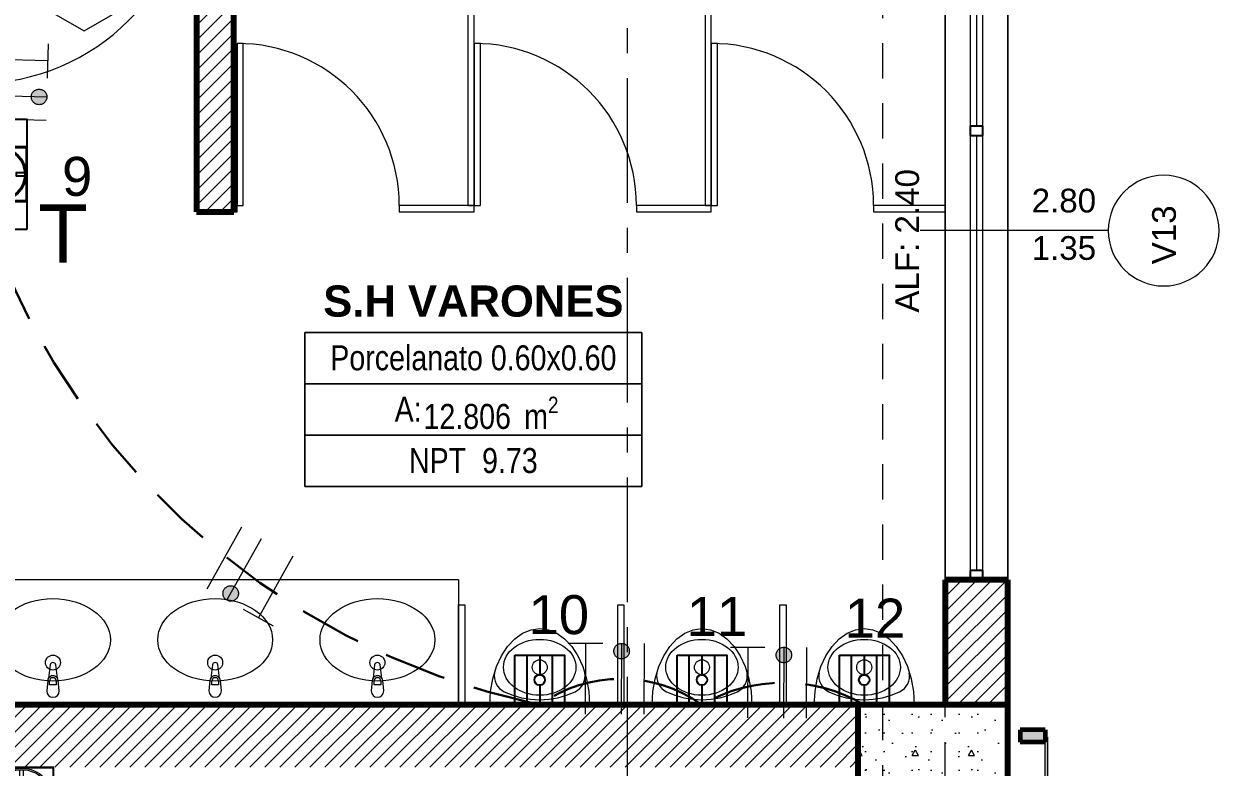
# Model space of a CAD drawing. Header units: inches. Extents: x -19 to 5698, y -728 to 92.
# Drawn here: x 232.629 to 237.417, y 11.45 to 14.428 of the extents above; entities that cross this region are included whole.
import ezdxf
from ezdxf.enums import TextEntityAlignment as Align

# ---------------------------------------------------------------- set-up
doc = ezdxf.new("R2010")
doc.units = ezdxf.units.IN
doc.header["$MEASUREMENT"] = 0
doc.set_wipeout_variables(frame=1)
for name, pattern in [('HIDDEN', [0.375, 0.25, -0.125]), ('Hidden Line', [0.195611, 0.141111, -0.0545]), ('Punto & Raya', [0.65, 0.5, -0.075, 0, -0.075]), ('Rayas', [0.282222, 0.141111, -0.141111]), ('RAYITAS', [0.375, 0.25, -0.125]), ('Wipeout_Contour', [1, 0, -1])]:
    doc.linetypes.add(name, pattern=pattern)
doc.layers.get('0').update_dxf_attribs({"color": 61})
for name, color, linetype, lineweight in [('00 conduct tomacorr', 120, 'HIDDEN', 30), ('00 IE LUZ EMERGENCIA', 253, 'Continuous', 0), ('10 REM ACABADOS', 170, 'Continuous', 13), ('T-TECHO-E', 150, 'Continuous', 20), ('TOMACORRIENTE', 22, 'RAYITAS', 9)]:
    doc.layers.add(name, color=color, linetype=linetype, lineweight=lineweight)
for name, color, linetype in [('02 _ ARQ _ ALB _ Ejes Generales', 251, 'Continuous'), ('02 _ ARQ _ ZON _ Espacio.3D', 7, 'Continuous'), ('08 _ STR _ EXT _ 06 Columnas', 7, 'Continuous'), ('08 _ STR _ EXT _ 07 Losa Aligerada', 7, 'Continuous'), ('08 _ STR _ EXT _ 09 Vigas', 251, 'Continuous'), ('Acabado - Muros', 7, 'Continuous'), ('Estructura - 04 MURO', 7, 'Continuous'), ('Fluxometro E. Mingitorio', 117, 'Continuous'), ('Interior - Sanitarios', 7, 'Continuous'), ('Marcador - Secciones', 7, 'Continuous'), ('TOMA. HYDROBOX SHUKO S', 7, 'Continuous')]:
    doc.layers.add(name, color=color, linetype=linetype)
doc.styles.add('Annotative', font='arial.ttf')
doc.styles.add('Arial', font='arial.ttf')
doc.styles.add('Estilo_Generado_4', font='swisse.ttf')
doc.styles.add('Estilo_Generado_8', font='arialbd.ttf')
doc.styles.add('Estilo_Generado_9', font='ARIALN.TTF')
pattern_1 = [(45, (185.00004, 1e-08), (-0.030052038, 0.030052038), [])]

# ---------------------------------------------------------------- blocks, each defined once
blk = doc.blocks.new('TOMA. HYDROBOX SHUKO')
at = {"true_color": 0xafd9aa}
h = blk.add_hatch(dxfattribs=at)
h.set_pattern_fill('ANSI31', color=9, scale=0.67)
h.set_pattern_definition([(45, (0, 0), (-1.5041929, 1.5041929), [])])
edge = h.paths.add_edge_path()
edge.add_arc((53447.4624, 40916.352), 0.008, 0, 360)
edge = h.paths.add_edge_path()
edge.add_arc((53447.4942, 40916.3521), 0.00644, 0, 360)
edge = h.paths.add_edge_path()
edge.add_arc((53447.5258, 40916.352), 0.008, 0, 360)
at = {"color": 32, "true_color": 0xcd6928}
blk.add_lwpolyline([(53447.6441, 40916.427), (53447.6441, 40916.277), (53447.3441, 40916.277), (53447.3441, 40916.427)], close=True, dxfattribs=at)
for points in [[(53447.4199, 40916.277), (53447.5683, 40916.277), (53447.5683, 40916.427), (53447.4199, 40916.427), (53447.4199, 40916.277)], [(53447.4216, 40916.2794), (53447.4216, 40916.4245), (53447.5666, 40916.4245), (53447.5666, 40916.2794), (53447.4216, 40916.2794)], [(53447.4899, 40916.421), (53447.4899, 40916.3978), (53447.4983, 40916.3978), (53447.4983, 40916.421)], [(53447.4254, 40916.3603), (53447.4382, 40916.3603), (53447.4382, 40916.3928)], [(53447.5628, 40916.3603), (53447.55, 40916.3603), (53447.55, 40916.3928)], [(53447.4382, 40916.3111), (53447.4382, 40916.3436), (53447.4254, 40916.3436)], [(53447.55, 40916.3111), (53447.55, 40916.3436), (53447.5628, 40916.3436)], [(53447.4899, 40916.2829), (53447.4899, 40916.3061), (53447.4983, 40916.3061), (53447.4983, 40916.2829)]]:
    blk.add_lwpolyline(points, dxfattribs=at)
for centre, radius in [((53447.4941, 40916.352), 0.0725), ((53447.4941, 40916.352), 0.0692), ((53447.4624, 40916.352), 0.008), ((53447.4942, 40916.3521), 0.00644), ((53447.5258, 40916.352), 0.008)]:
    blk.add_circle(centre, radius, dxfattribs=at)
at = {"color": 30, "true_color": 0xf8991e, "style": 'Arial'}
blk.add_text('T', height=0.1588, rotation=90, dxfattribs=at).set_placement((53447.6558, 40916.525), align=Align.MIDDLE_CENTER)
blk = doc.blocks.new('a')
at = {"layer": 'TOMACORRIENTE', "ltscale": 0.05}
h = blk.add_hatch(color=4, dxfattribs=at)
edge = h.paths.add_edge_path()
edge.add_arc((0, 0.0752), 0.0211, 0, 360)
at = {"layer": 'TOMACORRIENTE', "color": 4}
for p, q in [((-0.1455, 0.0963), (-0.0515, 0.0963)), ((-0.0985, 0.0963), (-0.0985, -0.0966)), ((0, 0.0963), (0, -0.0963)), ((0.0623, -0.0963), (0.0623, 0.0963))]:
    blk.add_line(p, q, dxfattribs=at)
blk.add_circle((0, 0.0752), 0.0211, dxfattribs=at)
blk = doc.blocks.new('CABLE 3FACE')
at = {"layer": 'T-TECHO-E', "rotation": 59.94170052614085}
blk.add_blockref('a', (0, 0), dxfattribs=at)
blk = doc.blocks.new('tomacorriente schuko 2+T')
at = {"color": 3}
for p, q in [((-0.1377, -0.0281, -162.36), (-0.1377, -0.1227, -162.36)), ((-0.1377, -0.0281, -162.36), (-0.0441, -0.0281, -162.36)), ((-0.1367, -0.0296, -162.36), (-0.1367, -0.1211, -162.36)), ((-0.1367, -0.0296, -162.36), (-0.1367, -0.1211, -162.36)), ((-0.1367, -0.0296, -162.36), (-0.0452, -0.0296, -162.36)), ((-0.1367, -0.0296, -162.36), (-0.0909, -0.0296, -162.36)), ((-0.0935, -0.0318, -162.36), (-0.0935, -0.0465, -162.36)), ((-0.0909, -0.0296, -162.36), (-0.0452, -0.0296, -162.36)), ((-0.0883, -0.0318, -162.36), (-0.0883, -0.0465, -162.36)), ((-0.0452, -0.0296, -162.36), (-0.0452, -0.1211, -162.36)), ((-0.0452, -0.0296, -162.36), (-0.0452, -0.1211, -162.36)), ((-0.0441, -0.0281, -162.36), (-0.0441, -0.1227, -162.36)), ((-0.1261, -0.0496, -162.36), (-0.1261, -0.0701, -162.36)), ((-0.0935, -0.0465, -162.36), (-0.0883, -0.0465, -162.36)), ((-0.0557, -0.0496, -162.36), (-0.0557, -0.0701, -162.36)), ((-0.1342, -0.0701, -162.36), (-0.1261, -0.0701, -162.36)), ((-0.1342, -0.0806, -162.36), (-0.1261, -0.0806, -162.36)), ((-0.1261, -0.0806, -162.36), (-0.1261, -0.1011, -162.36)), ((-0.0557, -0.0701, -162.36), (-0.0476, -0.0701, -162.36)), ((-0.0557, -0.0806, -162.36), (-0.0476, -0.0806, -162.36)), ((-0.0557, -0.0806, -162.36), (-0.0557, -0.1011, -162.36)), ((-0.1367, -0.1211, -162.36), (-0.0452, -0.1211, -162.36)), ((-0.1367, -0.1211, -162.36), (-0.0909, -0.1211, -162.36)), ((-0.0935, -0.1043, -162.36), (-0.0883, -0.1043, -162.36)), ((-0.0935, -0.1043, -162.36), (-0.0935, -0.1189, -162.36)), ((-0.0909, -0.1211, -162.36), (-0.0452, -0.1211, -162.36)), ((-0.0883, -0.1043, -162.36), (-0.0883, -0.1189, -162.36)), ((-0.1377, -0.1227, -162.36), (-0.0441, -0.1227, -162.36))]:
    blk.add_line(p, q, dxfattribs=at)
for centre, radius in [((-0.0909, -0.0754, -162.36), 0.0457), ((-0.0909, -0.0754, -162.36), 0.0436), ((-0.1109, -0.0754, -162.36), 0.00505), ((-0.091, -0.0755, -162.36), 0.00406), ((-0.0709, -0.0754, -162.36), 0.00505)]:
    blk.add_circle(centre, radius, dxfattribs=at)
blk = doc.blocks.new('Flux E Mingitorio')
at = {"layer": 'Fluxometro E. Mingitorio'}
for p, q in [((-0.0382, 0), (-0.0382, 0.15)), ((0, 0.15), (0, 0.0908)), ((0.0377, 0.15), (0.0377, 0)), ((0, 0.0592), (0, 0))]:
    blk.add_line(p, q, dxfattribs=at)
blk.add_lwpolyline([(-0.075, 0.15), (0.075, 0.15), (0.075, 0), (-0.075, 0)], close=True, dxfattribs=at)
at = {"layer": 'Fluxometro E. Mingitorio', "color": 242, "true_color": 0xcd2027}
blk.add_circle((0, 0.075), 0.0158, dxfattribs=at)

msp = doc.modelspace()

# ---------------------------------------------------------------- hatches: boundary and pattern name
at = {"layer": 'Acabado - Muros', "linetype": 'Continuous', "lineweight": 0}
msp.add_hatch(color=254, dxfattribs=at).paths.add_polyline_path([(236.6199, 11.55), (236.7199, 11.55), (236.7199, 11.6), (236.6199, 11.6)])
at = {"layer": 'Acabado - Muros', "linetype": 'Continuous', "lineweight": 9}
msp.add_hatch(color=250, dxfattribs=at).paths.add_polyline_path([(236.7299, 10.655), (236.7299, 11.57), (236.7199, 11.57), (236.7199, 10.655)])

# ---------------------------------------------------------------- linework, layer by layer
at = {"layer": '02 _ ARQ _ ZON _ Espacio.3D', "color": 251, "linetype": 'Continuous', "lineweight": 13}
for p, q in [((235.1044, 13.1917), (233.7541, 13.1917)), ((233.7541, 13.1917), (233.7541, 12.574)), ((233.7541, 13.1917), (235.1044, 13.1917)), ((233.7541, 12.9858), (233.7541, 13.1917)), ((235.1044, 12.574), (235.1044, 13.1917)), ((235.1044, 13.1917), (235.1044, 12.9858)), ((235.1044, 12.9858), (233.7541, 12.9858)), ((233.7541, 12.9858), (235.1044, 12.9858)), ((233.7541, 12.7799), (233.7541, 12.9858)), ((235.1044, 12.9858), (235.1044, 12.7799)), ((235.1044, 12.7799), (233.7541, 12.7799)), ((233.7541, 12.7799), (235.1044, 12.7799)), ((233.7541, 12.574), (233.7541, 12.7799)), ((235.1044, 12.7799), (235.1044, 12.574)), ((233.7541, 12.574), (235.1044, 12.574)), ((235.1044, 12.574), (233.7541, 12.574))]:
    msp.add_line(p, q, dxfattribs=at)
at = {"layer": '02 _ ARQ _ ZON _ Espacio.3D', "color": 9, "linetype": 'Continuous', "lineweight": 5, "flags": 128}
msp.add_lwpolyline([(232.42, 15.1499), (232.42, 11.7), (236.32, 11.7), (236.32, 14.9999), (233.47, 14.9999), (233.47, 13.6749), (233.32, 13.6749), (233.32, 15.1499)], close=True, dxfattribs=at)
at = {"layer": '08 _ STR _ EXT _ 07 Losa Aligerada', "color": 7, "linetype": 'Rayas', "lineweight": 18, "flags": 128}
msp.add_lwpolyline([(193.22, 11.97, 1.049431), (198.7937, 6.3), (209.6003, 6.3), (209.6003, 6.2005), (214.7981, 6.2005), (214.7981, 7.2), (222.07, 7.2), (222.07, 5.6637), (223.2699, 5.6637), (223.2699, 4.2), (228.3699, 4.2), (228.3699, 5.6637), (229.57, 5.6637), (229.57, 7.2), (236.57, 7.2), (236.57, 14.9999), (236.57, 15.1499), (236.57, 15.1499), (236.57, 15.7999), (236.57, 15.7999), (236.57, 18.1001), (236.57, 20.35), (234.07, 20.35), (231.67, 20.35), (231.67, 22.35), (231.67, 22.6), (231.67, 24.5), (231.67, 24.75), (231.67, 26.75), (236.57, 26.75), (236.57, 29.7), (236.57, 35.2005), (236.57, 39.9), (228.67, 39.9), (223.5529, 39.9), (223.5529, 40.9), (218.9324, 40.9), (218.9324, 39.9), (208.37, 39.9), (208.37, 41.4352), (207.42, 41.4352), (207.42, 42.9), (202.22, 42.9), (202.22, 41.4352), (201.2699, 41.4352), (201.2699, 39.9), (196.2701, 39.9), (196.2701, 41.1), (192.8701, 41.1), (192.8701, 37.7), (194.07, 37.7), (194.07, 33.9), (193.17, 33.9), (193.17, 21.2663), (193.22, 21.2663)], format="xyb", close=True, dxfattribs=at)
at = {"layer": '08 _ STR _ EXT _ 07 Losa Aligerada', "color": 7, "linetype": 'Continuous', "lineweight": 18, "flags": 128}
msp.add_lwpolyline([(228.3699, 4.4445), (229.37, 4.4445), (229.37, 7.2), (236.57, 7.2), (236.57, 14.9999), (236.57, 15.1499), (236.57, 15.1499), (236.57, 15.7999), (236.57, 15.7999), (236.57, 18.1001), (236.57, 20.35), (234.07, 20.35), (231.67, 20.35), (231.67, 22.35), (231.67, 22.6), (231.67, 24.5), (231.67, 24.75), (231.67, 26.75), (236.07, 26.75), (236.57, 26.75), (236.57, 39.9)], dxfattribs=at)
at = {"layer": '08 _ STR _ EXT _ 09 Vigas', "color": 251, "linetype": 'Hidden Line', "lineweight": 13, "true_color": 0x636466}
msp.add_line((236.07, 7.7), (236.07, 16.9), dxfattribs=at)
at = {"layer": 'Acabado - Muros', "color": 7, "linetype": 'Continuous', "lineweight": 60}
for p, q in [((236.7199, 11.6), (236.6199, 11.6)), ((236.6199, 11.6), (236.6199, 11.55)), ((236.7199, 11.6), (236.7199, 11.55)), ((236.7199, 11.55), (236.6199, 11.55))]:
    msp.add_line(p, q, dxfattribs=at)
at = {"layer": 'Acabado - Muros', "color": 7, "linetype": 'Continuous', "lineweight": 13, "flags": 128}
msp.add_lwpolyline([(236.7299, 10.655), (236.7199, 10.655), (236.7199, 11.57), (236.7299, 11.57)], close=True, dxfattribs=at)
at = {"layer": 'Estructura - 04 MURO', "color": 165, "linetype": 'Continuous', "lineweight": 15}
for p, q in [((236.4199, 14.9624), (236.4199, 14.0187)), ((236.4449, 14.9624), (236.4449, 14.0187)), ((236.4699, 14.0187), (236.4699, 14.9624)), ((236.4199, 13.9812), (236.4199, 12.2374)), ((236.4449, 13.9812), (236.4449, 12.2374)), ((236.4699, 12.2374), (236.4699, 13.9812)), ((236.973, 13.5999), (236.2199, 13.5999))]:
    msp.add_line(p, q, dxfattribs=at)
at = {"layer": 'Estructura - 04 MURO', "color": 165, "linetype": 'Continuous', "lineweight": 25}
for p, q in [((236.4699, 14.0187), (236.4199, 14.0187)), ((236.4199, 14.0187), (236.4199, 13.9999)), ((236.4199, 13.9999), (236.4199, 13.9812)), ((236.4199, 13.9812), (236.4699, 13.9812)), ((236.4699, 13.9999), (236.4699, 14.0187)), ((236.4699, 13.9812), (236.4699, 13.9999)), ((236.4699, 12.2374), (236.4199, 12.2374))]:
    msp.add_line(p, q, dxfattribs=at)
at = {"layer": 'Estructura - 04 MURO', "color": 251, "linetype": 'Continuous', "lineweight": 13, "flags": 128}
msp.add_lwpolyline([(232.87, 14.3999), (233.0216, 14.4874), (233.0216, 14.6624), (232.87, 14.7499), (232.7185, 14.6624), (232.7185, 14.4874)], close=True, dxfattribs=at)
msp.add_lwpolyline([(237.1949, 13.378, 1), (237.1949, 13.8219, 1)], format="xyb", close=True, dxfattribs=at)
at = {"layer": 'Estructura - 04 MURO', "color": 165, "linetype": 'Continuous', "lineweight": 15}
msp.add_arc((232.44, 15.0499), 0.86, 270, 0, dxfattribs=at)
at = {"layer": 'Interior - Sanitarios', "color": 175, "linetype": 'Continuous', "lineweight": 13}
for p, q in [((234.42, 13.6999), (234.1325, 13.6999)), ((234.1325, 13.6999), (234.1325, 13.6749)), ((234.4325, 13.6999), (234.42, 13.6999)), ((234.4325, 13.6749), (234.4325, 13.6999)), ((235.37, 13.6999), (235.0825, 13.6999)), ((235.0825, 13.6999), (235.0825, 13.6749)), ((235.3825, 13.6999), (235.37, 13.6999)), ((235.3825, 13.6749), (235.3825, 13.6999)), ((234.1325, 13.6749), (234.42, 13.6749)), ((234.42, 13.6749), (234.4325, 13.6749)), ((235.0825, 13.6749), (235.37, 13.6749)), ((235.37, 13.6749), (235.3825, 13.6749))]:
    msp.add_line(p, q, dxfattribs=at)
at = {"layer": 'Interior - Sanitarios', "color": 205, "linetype": 'Continuous', "lineweight": 13}
for p, q in [((234.37, 12.2), (232.42, 12.2)), ((234.37, 12.2), (234.37, 11.7)), ((232.7314, 11.7799), (232.7314, 11.7948)), ((232.7586, 11.7799), (232.7314, 11.7799)), ((232.7586, 11.7948), (232.7586, 11.7799)), ((233.3814, 11.7799), (233.3814, 11.7948)), ((233.4086, 11.7799), (233.3814, 11.7799)), ((233.4086, 11.7948), (233.4086, 11.7799)), ((234.0314, 11.7799), (234.0314, 11.7948)), ((234.0586, 11.7799), (234.0314, 11.7799)), ((234.0586, 11.7948), (234.0586, 11.7799)), ((234.37, 11.7), (232.42, 11.7))]:
    msp.add_line(p, q, dxfattribs=at)
at = {"layer": 'Interior - Sanitarios', "color": 175, "linetype": 'Continuous', "lineweight": 13, "flags": 128}
for points in [[(234.4325, 14.9999), (234.4075, 14.9999), (234.4075, 13.6999), (234.4325, 13.6999)], [(235.3825, 14.9999), (235.3575, 14.9999), (235.3575, 13.6999), (235.3825, 13.6999)], [(233.4825, 13.6749), (233.4825, 13.6999), (233.47, 13.6999), (233.47, 13.6749)], [(236.32, 13.6749), (236.32, 13.6999), (236.0325, 13.6999), (236.0325, 13.6749)]]:
    msp.add_lwpolyline(points, close=True, dxfattribs=at)
at = {"layer": 'Interior - Sanitarios', "color": 7, "linetype": 'Continuous', "lineweight": 13, "flags": 128}
for points in [[(233.5075, 13.6999), (233.5075, 14.3499), (233.4825, 14.3499), (233.4825, 13.6999)], [(234.4575, 13.6999), (234.4575, 14.3499), (234.4325, 14.3499), (234.4325, 13.6999)], [(235.4075, 13.6999), (235.4075, 14.3499), (235.3825, 14.3499), (235.3825, 13.6999)]]:
    msp.add_lwpolyline(points, close=True, dxfattribs=at)
at = {"layer": 'Interior - Sanitarios', "color": 205, "linetype": 'Continuous', "lineweight": 13, "flags": 128}
for points in [[(234.395, 11.7), (234.37, 11.7), (234.37, 12.1), (234.395, 12.1)], [(235.0325, 11.7), (235.0075, 11.7), (235.0075, 12.1), (235.0325, 12.1)], [(235.6825, 11.7), (235.6575, 11.7), (235.6575, 12.1), (235.6825, 12.1)], [(234.495, 11.7), (234.4981, 11.753), (234.5071, 11.8043), (234.5218, 11.8525), (234.5418, 11.8961), (234.5665, 11.9336), (234.595, 11.9641), (234.6266, 11.9866), (234.6603, 12.0004), (234.695, 12.005), (234.7298, 12.0004), (234.7634, 11.9866), (234.795, 11.9641), (234.8236, 11.9336), (234.8483, 11.8961), (234.8682, 11.8525), (234.883, 11.8043), (234.892, 11.753), (234.895, 11.7), (234.695, 11.7)], [(235.145, 11.7), (235.1481, 11.753), (235.1571, 11.8043), (235.1718, 11.8525), (235.1918, 11.8961), (235.2165, 11.9336), (235.245, 11.9641), (235.2766, 11.9866), (235.3103, 12.0004), (235.345, 12.005), (235.3798, 12.0004), (235.4134, 11.9866), (235.445, 11.9641), (235.4736, 11.9336), (235.4982, 11.8961), (235.5182, 11.8525), (235.533, 11.8043), (235.542, 11.753), (235.545, 11.7), (235.345, 11.7)], [(235.795, 11.7), (235.7981, 11.753), (235.8071, 11.8043), (235.8218, 11.8525), (235.8418, 11.8961), (235.8665, 11.9336), (235.895, 11.9641), (235.9266, 11.9866), (235.9603, 12.0004), (235.995, 12.005), (236.0298, 12.0004), (236.0634, 11.9866), (236.095, 11.9641), (236.1236, 11.9336), (236.1482, 11.8961), (236.1682, 11.8525), (236.183, 11.8043), (236.192, 11.753), (236.195, 11.7), (235.995, 11.7)]]:
    msp.add_lwpolyline(points, close=True, dxfattribs=at)
for points in [[(232.77, 11.755), (232.766, 11.797, 0.12102), (232.7628, 11.8065), (232.7561, 11.8594, 0.882566), (232.7339, 11.8594), (232.7273, 11.8065, 0.12102), (232.724, 11.797), (232.72, 11.755, 1)], [(233.42, 11.755), (233.416, 11.797, 0.12102), (233.4128, 11.8065), (233.4061, 11.8594, 0.882566), (233.3839, 11.8594), (233.3773, 11.8065, 0.12102), (233.374, 11.797), (233.37, 11.755, 1)], [(234.07, 11.755), (234.066, 11.797, 0.12102), (234.0628, 11.8065), (234.0561, 11.8594, 0.882566), (234.0339, 11.8594), (234.0273, 11.8065, 0.12102), (234.024, 11.797), (234.02, 11.755, 1)]]:
    msp.add_lwpolyline(points, format="xyb", close=True, dxfattribs=at)
at = {"layer": 'Interior - Sanitarios', "color": 205, "linetype": 'Continuous', "lineweight": 13}
for centre in [(232.745, 11.8689), (233.395, 11.8689), (234.045, 11.8689), (234.695, 11.85), (235.345, 11.85), (235.995, 11.85)]:
    msp.add_circle(centre, 0.03, dxfattribs=at)
at = {"layer": 'Interior - Sanitarios', "color": 7, "linetype": 'Continuous', "lineweight": 13}
for centre in [(233.4825, 13.6999), (234.4325, 13.6999), (235.3825, 13.6999)]:
    msp.add_arc(centre, 0.65, 0, 90, dxfattribs=at)
at = {"layer": 'Interior - Sanitarios', "color": 205, "linetype": 'Continuous', "lineweight": 13}
for centre, radius, start, end in [((234.5832, 11.8153), 0.07, 169.1855, 244.5474), ((234.8068, 11.8153), 0.07, 295.4526, 10.8145), ((235.2332, 11.8153), 0.07, 169.1855, 244.5474), ((235.4568, 11.8153), 0.07, 295.4526, 10.8145), ((235.8832, 11.8153), 0.07, 169.1855, 244.5474), ((236.1068, 11.8153), 0.07, 295.4526, 10.8145), ((232.745, 11.7951), 0.0211, 32.7707, 147.2287), ((232.745, 11.7948), 0.0136, 359.9997, 179.9997), ((233.395, 11.7951), 0.0211, 32.7707, 147.2287), ((233.395, 11.7948), 0.0136, 359.9997, 179.9997), ((234.045, 11.7951), 0.0211, 32.7707, 147.2287), ((234.045, 11.7948), 0.0136, 359.9997, 179.9997), ((234.695, 12.0501), 0.3301, 244.5474, 270), ((234.695, 12.0501), 0.3301, 270, 295.4526), ((235.345, 12.0501), 0.3301, 244.5474, 270), ((235.345, 12.0501), 0.3301, 270, 295.4526), ((235.995, 12.0501), 0.3301, 244.5474, 270), ((235.995, 12.0501), 0.3301, 270, 295.4526)]:
    msp.add_arc(centre, radius, start, end, dxfattribs=at)
for centre, major_axis, ratio in [((232.745, 11.96), (-0.23, 0), 0.717391), ((233.395, 11.96), (-0.23, 0), 0.717391), ((234.045, 11.96), (-0.23, 0), 0.717391), ((234.695, 11.85), (0.145, 0), 0.772414), ((235.345, 11.85), (0.145, 0), 0.772414), ((235.995, 11.85), (0.145, 0), 0.772414)]:
    msp.add_ellipse(centre, major_axis=major_axis, ratio=ratio, dxfattribs=at)

# ---------------------------------------------------------------- block references
at = {"layer": '00 conduct tomacorr', "xscale": 1.47256122672843, "yscale": 1.47256122672843, "zscale": 1.47256122672843}
for p, rotation in [((232.5788, 14.1385), 208.5697310107626), ((233.5112, 12.2425), 90.91001504642165)]:
    msp.add_blockref('CABLE 3FACE', p, dxfattribs=dict(at, rotation=rotation))
at = {"layer": 'TOMA. HYDROBOX SHUKO S', "xscale": 1.47256122672843, "yscale": 1.47256122672843, "zscale": 1.47256122672843, "rotation": 270}
msp.add_blockref('TOMA. HYDROBOX SHUKO', (-60019.303, 78718.5334), dxfattribs=at)

# ---------------------------------------------------------------- texts
at = {"layer": '00 IE LUZ EMERGENCIA', "style": 'Annotative'}
for tag, p in [('9', (232.7814, 13.7393, 0)), ('10', (234.6504, 11.9828)), ('11', (235.2836, 11.9759)), ('12', (235.9168, 11.969))]:
    msp.add_attdef(tag, p, '', height=0.1562, dxfattribs=at)
at = {"layer": '02 _ ARQ _ ZON _ Espacio.3D', "color": 251, "lineweight": 25, "attachment_point": 2}
for s, insert, char_height, style in [('\\A1;{\\pqc;\\pt0;\\fArial|b1|i0|c0|p34;S.H VARONES}', (234.4293, 13.3801), 0.125, 'Estilo_Generado_8'), ('\\A1;{\\pqc;\\pt0;\\fArial Narrow|b0|i0|c0|p34;Porcelanato 0.60x0.60}', (234.4293, 13.1402), 0.1, 'Estilo_Generado_9'), ('\\A1;{\\pqc;\\pt0;\\fArial Narrow|b0|i0|c0|p34;A: }', (234.1682, 12.9339), 0.1, 'Estilo_Generado_9'), ('\\A1;{\\pqc;\\pt0,0.3;\\fArial Narrow|b0|i0|c0|p34;12.806\\fArial Narrow|b0|i0|c0|p34;\\A1{\\H.66x;\\S^  ;}\\fArial Narrow|b0|i0|c0|p34; m\\fArial Narrow|b0|i0|c0|p34;\\A1{\\H.66x;\\S2^  ;}}', (234.4999, 12.9344), 0.1, 'Estilo_Generado_9'), ('\\A1;{\\pqc;\\pt0;\\fArial Narrow|b0|i0|c0|p34;NPT  9.73}', (234.4293, 12.7285), 0.1, 'Estilo_Generado_9')]:
    msp.add_mtext(s, dxfattribs=dict(at, insert=insert, char_height=char_height, style=style))
at = {"layer": 'Estructura - 04 MURO', "color": 251, "lineweight": 25, "char_height": 0.095, "attachment_point": 7, "rotation": 90, "style": 'Estilo_Generado_4'}
for s, insert in [('\\A1;{\\pql;\\pt0;\\fSwis721 Ex BT|b0|i0|c0|p34;ALF: 2.40\\fSwis721 Ex BT|b0|i0|c0|p34;\\A1{\\H.66x;\\S^  ;}\\fSwis721 Ex BT|b0|i0|c0|p34;\\fSwis721 Ex BT|b0|i0|c0|p34;}', (236.2424, 13.2712)), ('\\A1;{\\pql;\\pt0;\\fSwis721 Ex BT|b0|i0|c0|p34;V13\\fSwis721 Ex BT|b0|i0|c0|p34;\\fSwis721 Ex BT|b0|i0|c0|p34;\\fSwis721 Ex BT|b0|i0|c0|p34;}', (237.2449, 13.4649))]:
    msp.add_mtext(s, dxfattribs=dict(at, insert=insert))
at = {"layer": 'Estructura - 04 MURO', "color": 251, "lineweight": 25, "char_height": 0.095, "attachment_point": 7, "style": 'Estilo_Generado_4'}
for s, insert in [('\\A1;{\\pql;\\pt0;\\fSwis721 Ex BT|b0|i0|c0|p34;2.80\\fSwis721 Ex BT|b0|i0|c0|p34;\\A1{\\H.66x;\\S^  ;}\\fSwis721 Ex BT|b0|i0|c0|p34;\\fSwis721 Ex BT|b0|i0|c0|p34;}', (236.6659, 13.645)), ('\\A1;{\\pql;\\pt0;\\fSwis721 Ex BT|b0|i0|c0|p34;1.35\\fSwis721 Ex BT|b0|i0|c0|p34;\\A1{\\H.66x;\\S^  ;}\\fSwis721 Ex BT|b0|i0|c0|p34;\\fSwis721 Ex BT|b0|i0|c0|p34;}', (236.6659, 13.455))]:
    msp.add_mtext(s, dxfattribs=dict(at, insert=insert))

# ---------------------------------------------------------------- next in the draw order: wipeouts: each hides what was drawn before it
at = {"color": 254, "linetype": 'Wipeout_Contour', "lineweight": 0, "ltscale": 6626.301188}
msp.add_wipeout([(233.47, 14.9999), (233.32, 14.9999), (233.32, 13.6749), (233.47, 13.6749)], dxfattribs=at).dxf.layer = 'Estructura - 04 MURO'
at = {"color": 254, "linetype": 'Wipeout_Contour', "lineweight": 0, "ltscale": 6638.424096}
msp.add_wipeout([(236.3199, 11.7), (236.5699, 11.7), (236.5699, 12.1999), (236.3199, 12.1999)], dxfattribs=at).dxf.layer = 'Estructura - 04 MURO'
at = {"color": 254, "linetype": 'Wipeout_Contour', "lineweight": 0, "ltscale": 6629.114086}
msp.add_wipeout([(232.27, 11.7), (232.27, 11.45), (235.97, 11.45), (235.97, 11.7)], dxfattribs=at).dxf.layer = 'Estructura - 04 MURO'

# ---------------------------------------------------------------- next in the draw order: hatches: boundary and pattern name
at = {"layer": '08 _ STR _ EXT _ 06 Columnas', "linetype": 'Continuous', "lineweight": 9}
h = msp.add_hatch(dxfattribs=at)
h.set_pattern_fill('HORMIGÓN_EN_MASA_0002', style=0, pattern_type=2)
h.set_pattern_definition([(0, (185.00004, 1e-08), (0, 0.3897114), [0.024375, -0.200625]), (0, (185.11254, 0.19486), (0, 0.3897114), [0.024375, -0.200625]), (60, (185.00004, 1e-08), (-0.3375, 0.1948557), [0.024375, -0.200625]), (60, (185.22504, 1e-08), (-0.3375, 0.1948557), [0.024375, -0.200625]), (120, (185.0244, 1e-08), (0.3375, 0.1948557), [0.024375, -0.200625]), (120, (185.2494, 1e-08), (0.3375, 0.1948557), [0.024375, -0.200625]), (0, (185.00004, 0.0375), (0, 0.075), [0, -0.075, 0, -0.1125]), (45, (185.03754, 0.0375), (-0.05303301, 0.05303301), [0, -0.05625, 0, -0.09375])])
h.paths.add_polyline_path([(236.57, 11.3), (236.57, 11.7), (235.97, 11.7), (235.97, 11.3)])
at = {"layer": 'Estructura - 04 MURO', "linetype": 'Continuous', "lineweight": 5}
h = msp.add_hatch(dxfattribs=at)
h.set_pattern_fill('LADRILLO_COMÚN_0002', color=250, style=0, pattern_type=2)
h.set_pattern_definition(pattern_1)
h.paths.add_polyline_path([(233.47, 14.9999), (233.32, 14.9999), (233.32, 13.6749), (233.47, 13.6749)])
h = msp.add_hatch(dxfattribs=at)
h.set_pattern_fill('LADRILLO_COMÚN_0002', color=250, style=0, pattern_type=2)
h.set_pattern_definition(pattern_1)
h.paths.add_polyline_path([(236.3199, 11.7), (236.5699, 11.7), (236.5699, 12.1999), (236.3199, 12.1999)])
h = msp.add_hatch(dxfattribs=at)
h.set_pattern_fill('LADRILLO_COMÚN_0002', color=250, style=0, pattern_type=2)
h.set_pattern_definition(pattern_1)
h.paths.add_polyline_path([(232.27, 11.7), (232.27, 11.45), (235.97, 11.45), (235.97, 11.7)])

# ---------------------------------------------------------------- next in the draw order: linework, layer by layer
at = {"layer": '00 conduct tomacorr'}
for centre, radius, start, end in [((235.3077, 14.6358), 2.9991, 195.6676, 258.2134), ((235.02, 11.2441), 0.5599, 54.5165, 125.4836), ((235.67, 11.1469), 0.6415, 59.5633, 120.4366)]:
    msp.add_arc(centre, radius, start, end, dxfattribs=at)
at = {"layer": '02 _ ARQ _ ALB _ Ejes Generales', "color": 251, "linetype": 'Punto & Raya', "lineweight": 13, "true_color": 0x636466}
msp.add_line((236.32, 3.05), (236.32, 44.9), dxfattribs=at)
at = {"layer": '08 _ STR _ EXT _ 06 Columnas', "color": 7, "linetype": 'Continuous', "lineweight": 80, "flags": 128}
msp.add_lwpolyline([(236.57, 11.3), (236.57, 11.7), (235.97, 11.7), (235.97, 11.3)], close=True, dxfattribs=at)
at = {"layer": '08 _ STR _ EXT _ 09 Vigas', "color": 251, "linetype": 'Hidden Line', "lineweight": 13, "true_color": 0x636466}
msp.add_line((236.57, 7.2), (236.57, 20.35), dxfattribs=at)
at = {"layer": 'Estructura - 04 MURO', "color": 165, "linetype": 'Continuous', "lineweight": 15}
for p, q in [((236.3199, 14.9999), (236.3199, 12.1999)), ((236.5699, 14.9999), (236.5699, 12.1999))]:
    msp.add_line(p, q, dxfattribs=at)
at = {"layer": 'Estructura - 04 MURO', "color": 165, "linetype": 'Continuous', "lineweight": 25}
for p, q in [((236.4199, 12.2374), (236.4199, 12.1999)), ((236.4699, 12.1999), (236.4699, 12.2374))]:
    msp.add_line(p, q, dxfattribs=at)
at = {"layer": 'Estructura - 04 MURO', "color": 7, "linetype": 'Continuous', "lineweight": 80}
for p, q in [((236.4199, 12.1999), (236.3199, 12.1999)), ((236.4199, 12.1999), (236.3199, 12.1999)), ((236.4699, 12.1999), (236.4199, 12.1999)), ((236.4699, 12.1999), (236.4199, 12.1999)), ((236.4699, 12.1999), (236.4199, 12.1999)), ((236.5699, 12.1999), (236.4699, 12.1999)), ((236.5699, 12.1999), (236.4699, 12.1999))]:
    msp.add_line(p, q, dxfattribs=at)
at = {"layer": 'Estructura - 04 MURO', "color": 7, "linetype": 'Continuous', "lineweight": 80, "flags": 128}
for points in [[(233.32, 14.9999), (233.32, 13.6749)], [(233.47, 13.6749), (233.47, 14.9999)], [(233.32, 13.6749), (233.47, 13.6749)], [(236.3199, 12.1999), (236.3199, 11.7)], [(236.5699, 11.7), (236.5699, 12.1999)], [(235.97, 11.7), (232.42, 11.7)]]:
    msp.add_lwpolyline(points, dxfattribs=at)
at = {"layer": 'Marcador - Secciones', "color": 251, "linetype": 'Punto & Raya', "lineweight": 13, "true_color": 0x636466}
msp.add_line((235.0454, 46.2111), (235.0454, 0.9472), dxfattribs=at)

# ---------------------------------------------------------------- next in the draw order: block references
at = {"layer": '00 conduct tomacorr', "xscale": 1.47256122672843, "yscale": 1.47256122672843, "zscale": 1.47256122672843, "rotation": 299.7894777823319}
for p in [(235.0227, 11.804), (235.6727, 11.7884)]:
    msp.add_blockref('CABLE 3FACE', p, dxfattribs=at)
at = {"layer": '10 REM ACABADOS', "xscale": 2.759423129612763, "yscale": 2.759423129612763, "zscale": 2.759423129612763, "rotation": 180.0990031473628}
msp.add_blockref('tomacorriente schuko 2+T', (232.3699, 11.1109, 448.0199), dxfattribs=at)
at = {"layer": 'Fluxometro E. Mingitorio', "xscale": 1.326124489380591, "yscale": 1.326124489380591, "zscale": 1.326124489380591}
for p in [(234.695, 11.7), (235.345, 11.7), (235.995, 11.7)]:
    msp.add_blockref('Flux E Mingitorio', p, dxfattribs=at)

doc.saveas('drawing.dxf')
